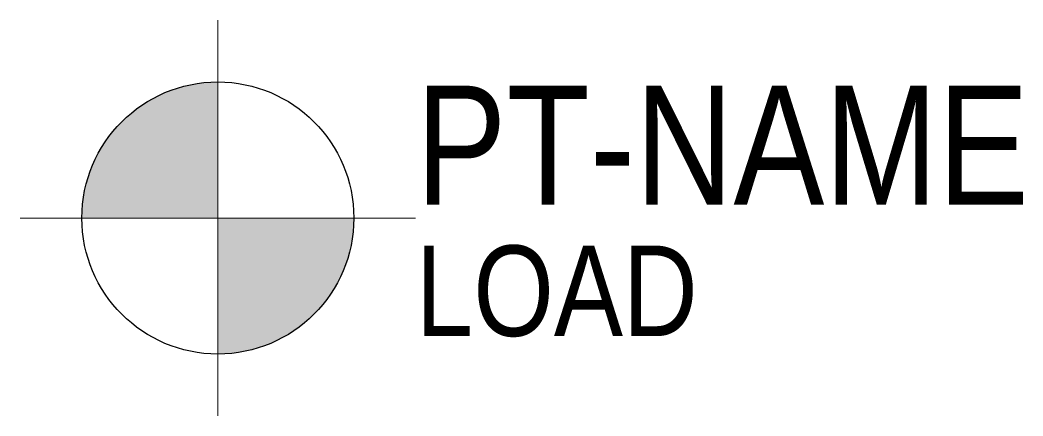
# Model space of a CAD drawing. Header units: millimetres. Extents: x -416 to 1692, y -416 to 416.
import ezdxf
from ezdxf.enums import TextEntityAlignment as Align

# ---------------------------------------------------------------- set-up
doc = ezdxf.new("R2010")
doc.units = ezdxf.units.MM
doc.layers.get('0').update_dxf_attribs({"true_color": 0xc2ced6})
doc.styles.add('x-2D_RIG_POINTS$0$RIG_POINTS', font='ARIALN.TTF')

msp = doc.modelspace()

# ---------------------------------------------------------------- hatches: boundary and pattern name
at = {"lineweight": 5}
h = msp.add_hatch(color=0, dxfattribs=at)
h.paths.add_polyline_path([(0, -285.7, 0.414214), (285.7, 0), (0, 0)])
h.paths.add_polyline_path([(0, 285.7, 0.414214), (-285.7, 0), (0, 0)])

# ---------------------------------------------------------------- linework, layer by layer
for p, q in [((0, -415.6), (0, 415.6)), ((-415.6, 0), (415.6, 0))]:
    msp.add_line(p, q, dxfattribs=at)
at = {"lineweight": 30}
msp.add_circle((0, 0), 285.7, dxfattribs=at)

# ---------------------------------------------------------------- texts
at = {"style": 'x-2D_RIG_POINTS$0$RIG_POINTS'}
msp.add_attdef('PT-NAME', text='Sound', height=250, dxfattribs=at).set_placement((415.6, 152.8), align=Align.MIDDLE_LEFT)
msp.add_attdef('LOAD', text='0 kg', height=190, dxfattribs=at).set_placement((1008.3, -152.8), align=Align.MIDDLE_RIGHT)

doc.saveas('drawing.dxf')
